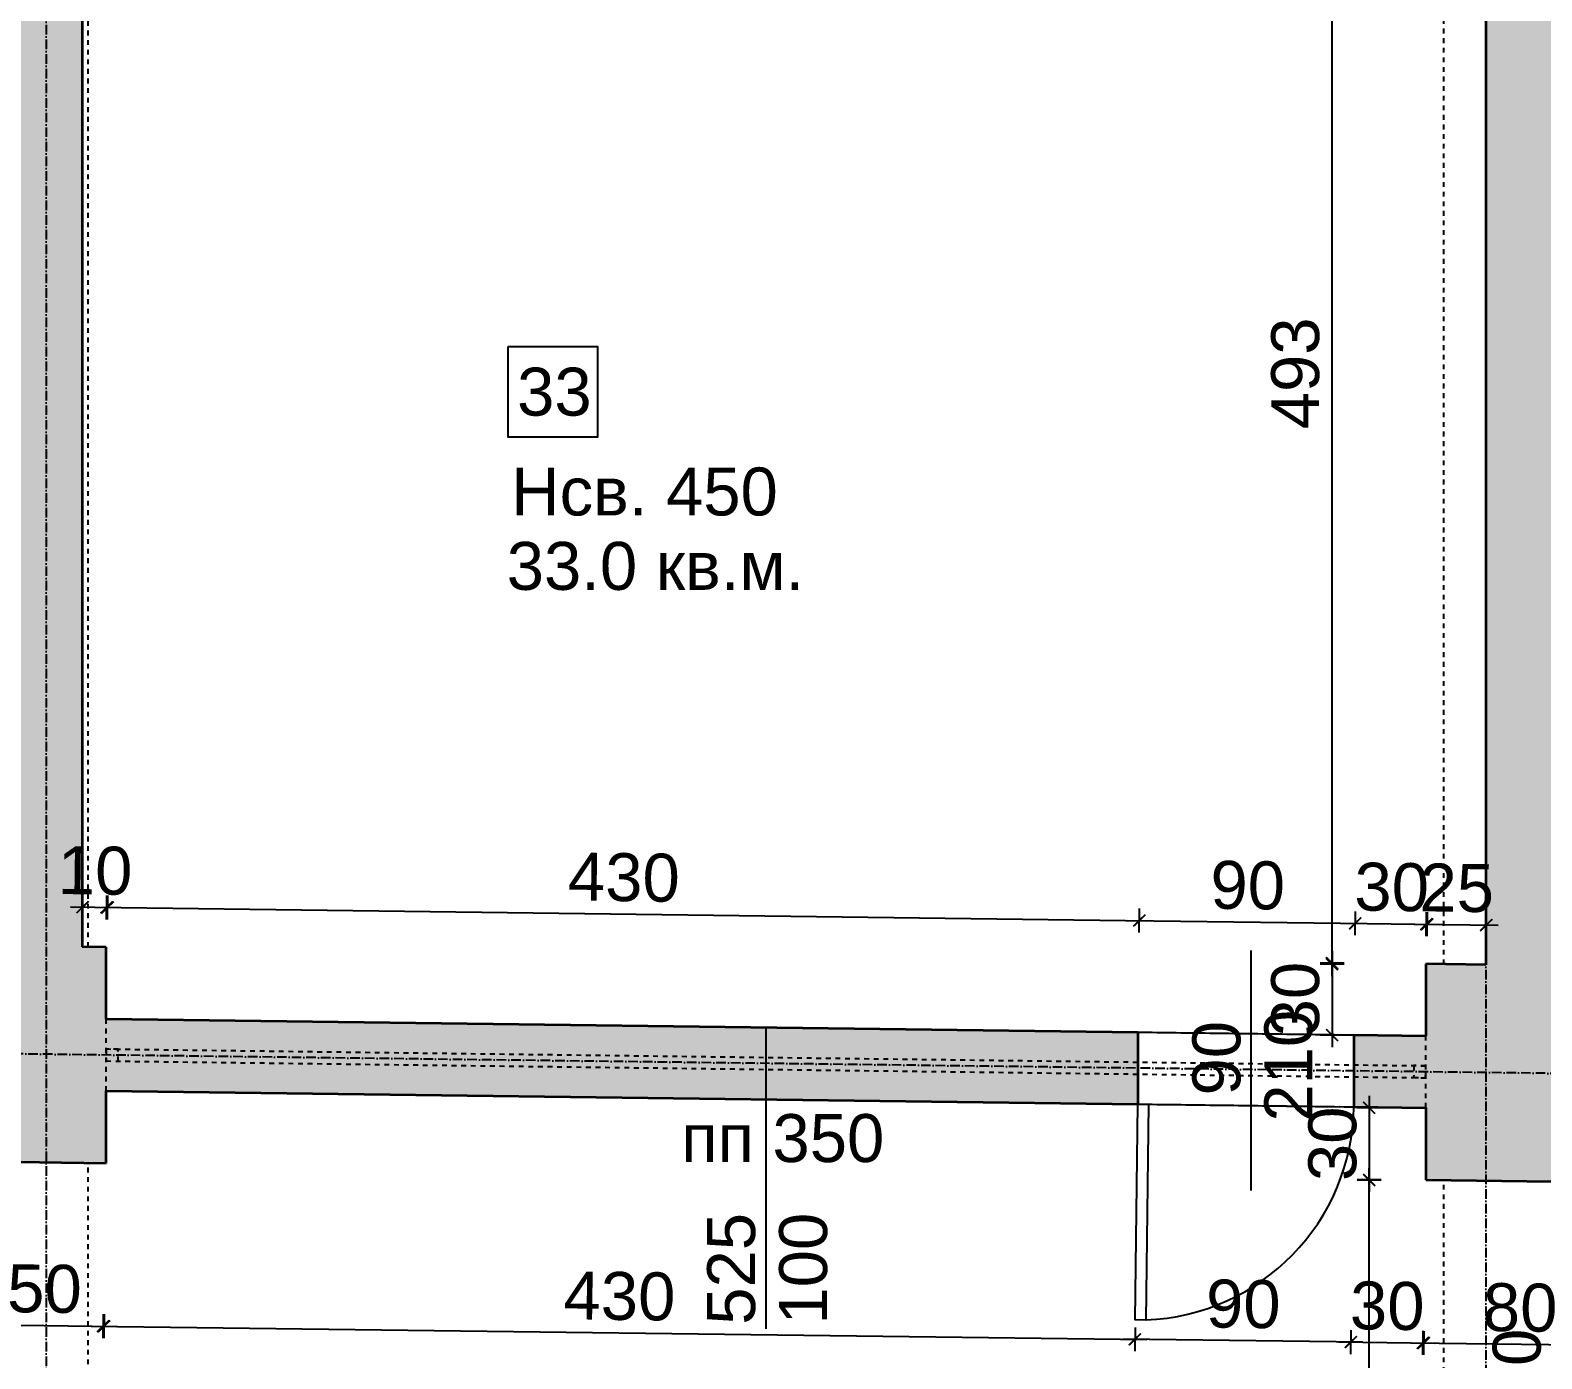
# Model space of a CAD drawing. Header units: inches. Extents: x -72385 to 39588, y -6525 to 66685.
# Drawn here: x -44161 to -43532, y 23279 to 23833 of the extents above; entities that cross this region are included whole.
import ezdxf

# ---------------------------------------------------------------- set-up
doc = ezdxf.new("R2010")
doc.units = ezdxf.units.IN
doc.header["$MEASUREMENT"] = 0
doc.linetypes.add('DashDot', pattern=[0.6, 0.4, -0.1, 0, -0.1])
doc.linetypes.add('Hidden', pattern=[0.4, 0.2, -0.2])
for name, color, linetype, lineweight in [('Врати', 251, 'Continuous', 25), ('Надписи Hсв', 252, 'Continuous', 25), ('Надписи врати', 252, 'Continuous', 25), ('Надписи коти вътрешни', 252, 'Continuous', 25), ('Надписи номера на пом.', 252, 'Continuous', 25), ('Надписи площ', 252, 'Continuous', 25), ('Надписи прозорци', 252, 'Continuous', 25), ('Оси', 252, 'DashDot', 25), ('Пунктир', 253, 'Hidden', 25), ('Разрезни линии', 7, 'Continuous', 35), ('Щрих стени', 254, 'Continuous', 25)]:
    doc.layers.add(name, color=color, linetype=linetype, lineweight=lineweight)
doc.styles.add('Arial Regular', font='arial.ttf')
doc.styles.get("Standard").update_dxf_attribs({"font": 'arial.ttf'})
doc.dimstyles.new('Annotative', dxfattribs={"dimscale": 0, "dimtxt": 20, "dimasz": 5, "dimexe": 5, "dimexo": 5, "dimgap": 5, "dimtad": 1, "dimdec": 0, "dimzin": 0, "dimdsep": 46, "dimtxsty": 'Standard', "dimblk": 'ARCHTICK', "dimcen": 5, "dimdle": 5, "dimadec": 0, "dimazin": 0, "dimtfac": 1, "dimtdec": 0, "dimtofl": 0, "dimtmove": 0, "dimatfit": 3, "dimldrblk": 'ARCHTICK', "dimfxl": 5, "dimfxlon": 1, "dimtolj": 1, "dimtzin": 0, "dimarcsym": 1})

# ---------------------------------------------------------------- blocks, each defined once
blk = doc.blocks.new('_ArchTick')
at = {"color": 0, "linetype": 'ByBlock', "const_width": 0.15}
blk.add_lwpolyline([(-0.5, -0.5), (0.5, 0.5)], dxfattribs=at)
blk = doc.blocks.new('*D2902')
at = {"layer": 'Defpoints', "color": 0, "ltscale": 50, "transparency": 16777216}
for p in [(-43618.92, 23936.15), (-43572.34, 23936.15), (-43572.34, 23443.57)]:
    blk.add_point(p, dxfattribs=at)
at = {"layer": 'Надписи коти вътрешни', "color": 0, "lineweight": -2, "ltscale": 50, "transparency": 16777216}
for p, q in [((-43618.92, 23438.57), (-43618.92, 23941.15)), ((-43613.92, 23936.15), (-43623.92, 23936.15)), ((-43613.92, 23443.57), (-43623.92, 23443.57))]:
    blk.add_line(p, q, dxfattribs=at)
at = {"layer": 'Надписи коти вътрешни', "color": 0, "lineweight": -2, "ltscale": 50, "transparency": 16777216, "xscale": 5, "yscale": 5, "zscale": 5}
for p, rotation in [((-43618.92, 23936.15), 90), ((-43618.92, 23443.57), 270)]:
    blk.add_blockref('_ArchTick', p, dxfattribs=dict(at, rotation=rotation))
at = {"layer": 'Надписи коти вътрешни', "color": 0, "ltscale": 50, "transparency": 16777216, "insert": (-43634.14, 23689.86), "char_height": 20, "attachment_point": 5, "rotation": 90}
blk.add_mtext('\\A1;493', dxfattribs=at)
blk = doc.blocks.new('*D2903')
at = {"layer": 'Defpoints', "color": 0, "ltscale": 50, "transparency": 16777216}
for p in [(-43604.84, 23443.98), (-43618.92, 23414.03), (-43604.84, 23414.03)]:
    blk.add_point(p, dxfattribs=at)
at = {"layer": 'Надписи коти вътрешни', "color": 0, "lineweight": -2, "ltscale": 50, "transparency": 16777216}
for p, q in [((-43618.92, 23448.98), (-43618.92, 23409.03)), ((-43613.92, 23443.98), (-43623.92, 23443.98)), ((-43613.92, 23414.03), (-43623.92, 23414.03))]:
    blk.add_line(p, q, dxfattribs=at)
at = {"layer": 'Надписи коти вътрешни', "color": 0, "lineweight": -2, "ltscale": 50, "transparency": 16777216, "xscale": 5, "yscale": 5, "zscale": 5}
for p, rotation in [((-43618.92, 23443.98), 90), ((-43618.92, 23414.03), 270)]:
    blk.add_blockref('_ArchTick', p, dxfattribs=dict(at, rotation=rotation))
at = {"layer": 'Надписи коти вътрешни', "color": 0, "ltscale": 50, "transparency": 16777216, "insert": (-43634.14, 23429), "char_height": 20, "attachment_point": 5, "rotation": 90}
blk.add_mtext('\\A1;30', dxfattribs=at)
blk = doc.blocks.new('*D4597')
at = {"layer": 'Defpoints', "color": 0, "ltscale": 50, "transparency": 16777216}
for p in [(-44129.63, 23467.22), (-44139.84, 23450.79), (-44129.84, 23450.66)]:
    blk.add_point(p, dxfattribs=at)
at = {"layer": 'Надписи коти вътрешни', "color": 0, "lineweight": -2, "ltscale": 50, "transparency": 16777216}
for p, q in [((-44144.63, 23467.41), (-44124.63, 23467.15)), ((-44139.69, 23462.35), (-44139.56, 23472.34)), ((-44129.69, 23462.22), (-44129.56, 23472.22))]:
    blk.add_line(p, q, dxfattribs=at)
at = {"layer": 'Надписи коти вътрешни', "color": 0, "lineweight": -2, "ltscale": 50, "transparency": 16777216, "xscale": 5, "yscale": 5, "zscale": 5}
for p, rotation in [((-44139.63, 23467.35), 179.2706286525473), ((-44129.63, 23467.22), 359.2706286525473)]:
    blk.add_blockref('_ArchTick', p, dxfattribs=dict(at, rotation=rotation))
at = {"layer": 'Надписи коти вътрешни', "color": 0, "ltscale": 50, "transparency": 16777216, "insert": (-44134.43, 23482.49), "char_height": 20, "attachment_point": 5, "rotation": 359.27063}
blk.add_mtext('\\A1;10', dxfattribs=at)
blk = doc.blocks.new('*D2921')
at = {"layer": 'Defpoints', "color": 0, "ltscale": 50, "transparency": 16777216}
for p in [(-43699.25, 23461.74), (-44129.84, 23420.71), (-43699.84, 23415.23)]:
    blk.add_point(p, dxfattribs=at)
at = {"layer": 'Надписи коти вътрешни', "color": 0, "lineweight": -2, "ltscale": 50, "transparency": 16777216}
for p, q in [((-44134.24, 23467.28), (-43694.25, 23461.68)), ((-44129.31, 23462.21), (-44129.18, 23472.21)), ((-43699.31, 23456.74), (-43699.18, 23466.74))]:
    blk.add_line(p, q, dxfattribs=at)
at = {"layer": 'Надписи коти вътрешни', "color": 0, "lineweight": -2, "ltscale": 50, "transparency": 16777216, "xscale": 5, "yscale": 5, "zscale": 5}
for p, rotation in [((-44129.25, 23467.21), 179.270628652541), ((-43699.25, 23461.74), 359.2706286525409)]:
    blk.add_blockref('_ArchTick', p, dxfattribs=dict(at, rotation=rotation))
at = {"layer": 'Надписи коти вътрешни', "color": 0, "ltscale": 50, "transparency": 16777216, "insert": (-43914.05, 23479.69), "char_height": 20, "attachment_point": 5, "rotation": 359.27063}
blk.add_mtext('\\A1;430', dxfattribs=at)
blk = doc.blocks.new('*D4089')
at = {"layer": 'Defpoints', "color": 0, "ltscale": 50, "transparency": 16777216}
for p in [(-43609.25, 23460.59), (-43699.84, 23415.23), (-43609.84, 23414.09)]:
    blk.add_point(p, dxfattribs=at)
at = {"layer": 'Надписи коти вътрешни', "color": 0, "lineweight": -2, "ltscale": 50, "transparency": 16777216}
for p, q in [((-43699.31, 23456.74), (-43699.18, 23466.74)), ((-43704.24, 23461.8), (-43604.25, 23460.53)), ((-43609.31, 23455.59), (-43609.18, 23465.59))]:
    blk.add_line(p, q, dxfattribs=at)
at = {"layer": 'Надписи коти вътрешни', "color": 0, "lineweight": -2, "ltscale": 50, "transparency": 16777216, "xscale": 5, "yscale": 5, "zscale": 5}
for p, rotation in [((-43699.25, 23461.74), 179.2706286525185), ((-43609.25, 23460.59), 359.2706286525184)]:
    blk.add_blockref('_ArchTick', p, dxfattribs=dict(at, rotation=rotation))
at = {"layer": 'Надписи коти вътрешни', "color": 0, "ltscale": 50, "transparency": 16777216, "insert": (-43654.05, 23476.38), "char_height": 20, "attachment_point": 5, "rotation": 359.27063}
blk.add_mtext('\\A1;90', dxfattribs=at)
blk = doc.blocks.new('*D2922')
at = {"layer": 'Defpoints', "color": 0, "ltscale": 50, "transparency": 16777216}
for p in [(-43579.25, 23460.21), (-43609.84, 23414.09), (-43579.84, 23413.71)]:
    blk.add_point(p, dxfattribs=at)
at = {"layer": 'Надписи коти вътрешни', "color": 0, "lineweight": -2, "ltscale": 50, "transparency": 16777216}
for p, q in [((-43614.24, 23460.66), (-43574.25, 23460.15)), ((-43609.31, 23455.59), (-43609.18, 23465.59)), ((-43579.31, 23455.21), (-43579.18, 23465.21))]:
    blk.add_line(p, q, dxfattribs=at)
at = {"layer": 'Надписи коти вътрешни', "color": 0, "lineweight": -2, "ltscale": 50, "transparency": 16777216, "xscale": 5, "yscale": 5, "zscale": 5}
for p, rotation in [((-43609.25, 23460.59), 179.270628652546), ((-43579.25, 23460.21), 359.2706286525461)]:
    blk.add_blockref('_ArchTick', p, dxfattribs=dict(at, rotation=rotation))
at = {"layer": 'Надписи коти вътрешни', "color": 0, "ltscale": 50, "transparency": 16777216, "insert": (-43594.05, 23475.62), "char_height": 20, "attachment_point": 5, "rotation": 359.27063}
blk.add_mtext('\\A1;30', dxfattribs=at)
blk = doc.blocks.new('*D2923')
at = {"layer": 'Defpoints', "color": 0, "ltscale": 50, "transparency": 16777216}
for p in [(-43554.63, 23459.9), (-43579.84, 23443.66), (-43554.84, 23443.34)]:
    blk.add_point(p, dxfattribs=at)
at = {"layer": 'Надписи коти вътрешни', "color": 0, "lineweight": -2, "ltscale": 50, "transparency": 16777216}
for p, q in [((-43584.63, 23460.28), (-43549.63, 23459.83)), ((-43579.69, 23455.22), (-43579.56, 23465.22)), ((-43554.69, 23454.9), (-43554.56, 23464.9))]:
    blk.add_line(p, q, dxfattribs=at)
at = {"layer": 'Надписи коти вътрешни', "color": 0, "lineweight": -2, "ltscale": 50, "transparency": 16777216, "xscale": 5, "yscale": 5, "zscale": 5}
for p, rotation in [((-43579.63, 23460.22), 179.2706286525383), ((-43554.63, 23459.9), 359.2706286525383)]:
    blk.add_blockref('_ArchTick', p, dxfattribs=dict(at, rotation=rotation))
at = {"layer": 'Надписи коти вътрешни', "color": 0, "ltscale": 50, "transparency": 16777216, "insert": (-43566.93, 23475.27), "char_height": 20, "attachment_point": 5, "rotation": 359.27063}
blk.add_mtext('\\A1;25', dxfattribs=at)
blk = doc.blocks.new('*D3054')
at = {"layer": 'Defpoints', "color": 0, "ltscale": 50, "transparency": 16777216}
for p in [(-43579.84, 23353.65), (-43499.84, 23352.63), (-43500.7, 23284.62)]:
    blk.add_point(p, dxfattribs=at)
at = {"layer": 'Надписи коти вътрешни', "color": 0, "lineweight": -2, "ltscale": 50, "transparency": 16777216}
for p, q in [((-43580.64, 23290.64), (-43580.77, 23280.64)), ((-43585.7, 23285.71), (-43495.7, 23284.56)), ((-43500.64, 23289.62), (-43500.77, 23279.62))]:
    blk.add_line(p, q, dxfattribs=at)
at = {"layer": 'Надписи коти вътрешни', "color": 0, "lineweight": -2, "ltscale": 50, "transparency": 16777216, "xscale": 5, "yscale": 5, "zscale": 5}
for p, rotation in [((-43580.7, 23285.64), 179.2706286525463), ((-43500.7, 23284.62), 359.2706286525462)]:
    blk.add_blockref('_ArchTick', p, dxfattribs=dict(at, rotation=rotation))
at = {"layer": 'Надписи коти вътрешни', "color": 0, "ltscale": 50, "transparency": 16777216, "insert": (-43540.51, 23300.34), "char_height": 20, "attachment_point": 5, "rotation": 359.27063}
blk.add_mtext('\\A1;80', dxfattribs=at)
blk = doc.blocks.new('*D3055')
at = {"layer": 'Defpoints', "color": 0, "ltscale": 50, "transparency": 16777216}
for p in [(-43609.84, 23384.09), (-43579.84, 23383.7), (-43581.09, 23285.65)]:
    blk.add_point(p, dxfattribs=at)
at = {"layer": 'Надписи коти вътрешни', "color": 0, "lineweight": -2, "ltscale": 50, "transparency": 16777216}
for p, q in [((-43611.02, 23291.03), (-43611.15, 23281.03)), ((-43581.02, 23290.65), (-43581.15, 23280.65)), ((-43616.09, 23286.09), (-43576.09, 23285.58))]:
    blk.add_line(p, q, dxfattribs=at)
at = {"layer": 'Надписи коти вътрешни', "color": 0, "lineweight": -2, "ltscale": 50, "transparency": 16777216, "xscale": 5, "yscale": 5, "zscale": 5}
for p, rotation in [((-43611.09, 23286.03), 179.270628652546), ((-43581.09, 23285.65), 359.2706286525461)]:
    blk.add_blockref('_ArchTick', p, dxfattribs=dict(at, rotation=rotation))
at = {"layer": 'Надписи коти вътрешни', "color": 0, "ltscale": 50, "transparency": 16777216, "insert": (-43595.89, 23301.05), "char_height": 20, "attachment_point": 5, "rotation": 359.27063}
blk.add_mtext('\\A1;30', dxfattribs=at)
blk = doc.blocks.new('*D4618')
at = {"layer": 'Defpoints', "color": 0, "ltscale": 50, "transparency": 16777216}
for p in [(-43699.84, 23385.23), (-43609.84, 23384.09), (-43701.09, 23287.17)]:
    blk.add_point(p, dxfattribs=at)
at = {"layer": 'Надписи коти вътрешни', "color": 0, "lineweight": -2, "ltscale": 50, "transparency": 16777216}
for p, q in [((-43701.02, 23292.17), (-43701.15, 23282.17)), ((-43611.02, 23291.03), (-43611.15, 23281.03)), ((-43606.09, 23285.97), (-43706.09, 23287.24))]:
    blk.add_line(p, q, dxfattribs=at)
at = {"layer": 'Надписи коти вътрешни', "color": 0, "lineweight": -2, "ltscale": 50, "transparency": 16777216, "xscale": 5, "yscale": 5, "zscale": 5}
for p, rotation in [((-43701.09, 23287.17), 179.2706286517565), ((-43611.09, 23286.03), 359.2706286517565)]:
    blk.add_blockref('_ArchTick', p, dxfattribs=dict(at, rotation=rotation))
at = {"layer": 'Надписи коти вътрешни', "color": 0, "ltscale": 50, "transparency": 16777216, "insert": (-43655.89, 23301.81), "char_height": 20, "attachment_point": 5, "rotation": 359.27063}
blk.add_mtext('\\A1;90', dxfattribs=at)
blk = doc.blocks.new('*D3056')
at = {"layer": 'Defpoints', "color": 0, "ltscale": 50, "transparency": 16777216}
for p in [(-44129.84, 23390.71), (-43699.84, 23385.23), (-43701.09, 23287.17)]:
    blk.add_point(p, dxfattribs=at)
at = {"layer": 'Надписи коти вътрешни', "color": 0, "lineweight": -2, "ltscale": 50, "transparency": 16777216}
for p, q in [((-44131.02, 23297.65), (-44131.15, 23287.65)), ((-44136.09, 23292.71), (-43696.09, 23287.11)), ((-43701.02, 23292.17), (-43701.15, 23282.17))]:
    blk.add_line(p, q, dxfattribs=at)
at = {"layer": 'Надписи коти вътрешни', "color": 0, "lineweight": -2, "ltscale": 50, "transparency": 16777216, "xscale": 5, "yscale": 5, "zscale": 5}
for p, rotation in [((-44131.09, 23292.65), 179.2706286525491), ((-43701.09, 23287.17), 359.2706286525491)]:
    blk.add_blockref('_ArchTick', p, dxfattribs=dict(at, rotation=rotation))
at = {"layer": 'Надписи коти вътрешни', "color": 0, "ltscale": 50, "transparency": 16777216, "insert": (-43915.89, 23305.13), "char_height": 20, "attachment_point": 5, "rotation": 359.27063}
blk.add_mtext('\\A1;430', dxfattribs=at)
blk = doc.blocks.new('*D3057')
at = {"layer": 'Defpoints', "color": 0, "ltscale": 50, "transparency": 16777216}
for p in [(-44179.84, 23361.29), (-44129.84, 23360.66), (-44130.7, 23292.64)]:
    blk.add_point(p, dxfattribs=at)
at = {"layer": 'Надписи коти вътрешни', "color": 0, "lineweight": -2, "ltscale": 50, "transparency": 16777216}
for p, q in [((-44180.64, 23298.28), (-44180.77, 23288.28)), ((-44130.64, 23297.64), (-44130.77, 23287.64)), ((-44185.7, 23293.34), (-44125.7, 23292.58))]:
    blk.add_line(p, q, dxfattribs=at)
at = {"layer": 'Надписи коти вътрешни', "color": 0, "lineweight": -2, "ltscale": 50, "transparency": 16777216, "xscale": 5, "yscale": 5, "zscale": 5}
for p, rotation in [((-44180.7, 23293.28), 179.2706286525463), ((-44130.7, 23292.64), 359.2706286525462)]:
    blk.add_blockref('_ArchTick', p, dxfattribs=dict(at, rotation=rotation))
at = {"layer": 'Надписи коти вътрешни', "color": 0, "ltscale": 50, "transparency": 16777216, "insert": (-44155.51, 23308.17), "char_height": 20, "attachment_point": 5, "rotation": 359.27063}
blk.add_mtext('\\A1;50', dxfattribs=at)
blk = doc.blocks.new('*D3068')
at = {"layer": 'Defpoints', "color": 0, "ltscale": 50, "transparency": 16777216}
for p in [(-43579.84, 23383.7), (-43603.44, 23353.65), (-43579.84, 23353.65)]:
    blk.add_point(p, dxfattribs=at)
at = {"layer": 'Надписи коти вътрешни', "color": 0, "lineweight": -2, "ltscale": 50, "transparency": 16777216}
for p, q in [((-43603.44, 23388.7), (-43603.44, 23348.65)), ((-43598.44, 23383.7), (-43608.44, 23383.7)), ((-43598.44, 23353.65), (-43608.44, 23353.65))]:
    blk.add_line(p, q, dxfattribs=at)
at = {"layer": 'Надписи коти вътрешни', "color": 0, "lineweight": -2, "ltscale": 50, "transparency": 16777216, "xscale": 5, "yscale": 5, "zscale": 5}
for p, rotation in [((-43603.44, 23383.7), 90), ((-43603.44, 23353.65), 270)]:
    blk.add_blockref('_ArchTick', p, dxfattribs=dict(at, rotation=rotation))
at = {"layer": 'Надписи коти вътрешни', "color": 0, "ltscale": 50, "transparency": 16777216, "insert": (-43618.66, 23368.68), "char_height": 20, "attachment_point": 5, "rotation": 90}
blk.add_mtext('\\A1;30', dxfattribs=at)
blk = doc.blocks.new('*D3069')
at = {"layer": 'Defpoints', "color": 0, "ltscale": 50, "transparency": 16777216}
for p in [(-43603.44, 23353.56), (-43572.34, 23353.56), (-43572.34, 23113.59)]:
    blk.add_point(p, dxfattribs=at)
at = {"layer": 'Надписи коти вътрешни', "color": 0, "lineweight": -2, "ltscale": 50, "transparency": 16777216}
for p, q in [((-43598.44, 23353.56), (-43608.44, 23353.56)), ((-43603.44, 23108.59), (-43603.44, 23358.56)), ((-43598.44, 23113.59), (-43608.44, 23113.59))]:
    blk.add_line(p, q, dxfattribs=at)
at = {"layer": 'Надписи коти вътрешни', "color": 0, "lineweight": -2, "ltscale": 50, "transparency": 16777216, "xscale": 5, "yscale": 5, "zscale": 5}
for p, rotation in [((-43603.44, 23353.56), 90), ((-43603.44, 23113.59), 270)]:
    blk.add_blockref('_ArchTick', p, dxfattribs=dict(at, rotation=rotation))
at = {"layer": 'Надписи коти вътрешни', "color": 0, "ltscale": 50, "transparency": 16777216, "insert": (-43618.66, 23233.57), "char_height": 20, "attachment_point": 5, "rotation": 90}
blk.add_mtext('\\A1;240', dxfattribs=at)

msp = doc.modelspace()

# ---------------------------------------------------------------- hatches: boundary and pattern name
at = {"layer": 'Щрих стени', "ltscale": 10}
h = msp.add_hatch(color=256, dxfattribs=at)
h.dxf.hatch_style = 1
h.paths.add_polyline_path([(-45319.84, 23453.36), (-45339.84, 23453.61), (-45339.84, 23958.65), (-45337.34, 23958.62), (-45337.34, 24038.63), (-45372.34, 24039.08), (-45372.34, 23959.07), (-45369.84, 23959.04), (-45369.84, 23454), (-45372.34, 23454.03), (-45372.34, 23436.53), (-45449.84, 23437.51), (-45449.84, 23407.51), (-45369.84, 23406.49), (-45369.84, 23341.49), (-45339.84, 23341.1), (-45339.84, 23406.11), (-45139.84, 23403.56), (-45139.84, 23433.57), (-45319.84, 23435.86)])
h.paths.add_polyline_path([(-44729.84, 23458.3), (-44779.84, 23458.94), (-44779.84, 23428.98), (-44979.84, 23431.53), (-44979.84, 23401.53), (-44779.84, 23398.98), (-44779.84, 23368.93), (-44729.84, 23368.29), (-44729.84, 23398.34), (-44179.84, 23391.34), (-44179.84, 23361.29), (-44129.84, 23360.66), (-44129.84, 23390.71), (-43699.84, 23385.23), (-43699.84, 23415.23), (-44129.84, 23420.71), (-44129.84, 23450.66), (-44139.84, 23450.79), (-44139.84, 23943.38), (-44137.34, 23943.35), (-44137.34, 24023.35), (-44172.34, 24023.8), (-44172.34, 23943.79), (-44169.84, 23943.76), (-44169.84, 23451.17), (-44204.84, 23451.62), (-44204.84, 23421.66), (-44729.84, 23428.35)])
h.paths.add_polyline_path([(-44737.34, 24030.99), (-44772.34, 24031.44), (-44772.34, 23951.43), (-44737.34, 23950.98)])
h.paths.add_polyline_path([(-45037.34, 24034.81), (-45072.34, 24035.26), (-45072.34, 24000.25), (-45037.34, 23999.81)])
h.paths.add_polyline_path([(-44437.34, 24027.17), (-44472.34, 24027.62), (-44472.34, 23992.61), (-44437.34, 23992.17)])
h.paths.add_polyline_path([(-43837.34, 24019.53), (-43872.34, 24019.98), (-43872.34, 23984.98), (-43837.34, 23984.53)], flags=17)
h.paths.add_polyline_path([(-43507.34, 24015.33), (-43572.34, 24016.16), (-43572.34, 23936.15), (-43554.84, 23935.93), (-43554.84, 23443.34), (-43579.84, 23443.66), (-43579.84, 23413.71), (-43609.84, 23414.09), (-43609.84, 23384.09), (-43579.84, 23383.7), (-43579.84, 23353.65), (-43499.84, 23352.63), (-43499.84, 23382.69), (-43064.84, 23377.15), (-43064.84, 23407.15), (-43499.84, 23412.69), (-43499.84, 23442.64), (-43524.84, 23442.96), (-43524.84, 23935.55), (-43507.34, 23935.33)])
h.paths.add_polyline_path([(-43207.34, 24011.51), (-43242.34, 24011.96), (-43242.34, 23976.96), (-43207.34, 23976.51)], flags=17)
h.paths.add_polyline_path([(-42709.84, 23402.63), (-42899.84, 23405.05), (-42899.84, 23435), (-42909.84, 23435.13), (-42909.84, 23927.72), (-42907.34, 23927.69), (-42907.34, 24007.69), (-42942.34, 24008.14), (-42942.34, 23928.13), (-42939.84, 23928.1), (-42939.84, 23435.51), (-42974.84, 23435.96), (-42974.84, 23376), (-42949.84, 23375.68), (-42949.84, 23345.63), (-42899.84, 23345), (-42899.84, 23375.05), (-42709.84, 23372.63)])

# ---------------------------------------------------------------- linework, layer by layer
at = {"layer": 'Врати', "ltscale": 50}
msp.add_lwpolyline([(-43699.84, 23385.23), (-43695.34, 23385.17), (-43696.48, 23295.17), (-43700.98, 23295.23)], close=True, dxfattribs=at)
msp.add_arc((-43699.84, 23385.23), 90.01, 272.13661, 359.27063, dxfattribs=at)
at = {"layer": 'Надписи врати', "ltscale": 50}
msp.add_line((-43652.6, 23349.25), (-43652.6, 23449.25), dxfattribs=at)
at = {"layer": 'Надписи номера на пом.', "ltscale": 50}
msp.add_lwpolyline([(-43962.41, 23700.92), (-43962.41, 23663.42), (-43924.91, 23663.42), (-43924.91, 23700.92)], close=True, dxfattribs=at)
at = {"layer": 'Надписи прозорци', "ltscale": 50}
msp.add_line((-43854.84, 23417.21), (-43854.84, 23291.56), dxfattribs=at)
at = {"layer": 'Оси', "ltscale": 10}
for p, q in [((-44154.84, 24506.11), (-44154.84, 21705.89)), ((-39839.84, 23351.09), (-52799.84, 23516.08))]:
    msp.add_line(p, q, dxfattribs=at)
msp.add_lwpolyline([(-43574.84, 24498.73), (-43574.85, 24478.47), (-43554.84, 24478.22), (-43554.84, 21718.51), (-43574.84, 21718.76), (-43574.84, 21698.5)], dxfattribs=at)
at = {"layer": 'Пунктир', "ltscale": 10}
for p, q in [((-44137.34, 23450.76), (-44137.34, 23943.35)), ((-43572.34, 23443.57), (-43572.34, 23936.15)), ((-44129.84, 23420.71), (-43579.84, 23413.71)), ((-44129.84, 23390.71), (-44129.84, 23420.71)), ((-43699.84, 23415.23), (-43609.84, 23414.09)), ((-43579.84, 23383.7), (-43579.84, 23413.71)), ((-44129.84, 23408.21), (-43579.84, 23401.21)), ((-44129.84, 23403.21), (-43579.84, 23396.21)), ((-44129.84, 23390.71), (-43579.84, 23383.7)), ((-43699.84, 23385.23), (-43609.84, 23384.09)), ((-44137.34, 23120.78), (-44137.34, 23360.75)), ((-43572.34, 23113.59), (-43572.34, 23353.56))]:
    msp.add_line(p, q, dxfattribs=at)
for points in [[(-44129.84, 23403.21), (-44124.84, 23403.14), (-44124.77, 23408.14), (-44129.77, 23408.21), (-44129.84, 23403.21)], [(-43584.9, 23396.28), (-43579.9, 23396.21), (-43579.84, 23401.21), (-43584.84, 23401.27), (-43584.9, 23396.28)]]:
    msp.add_lwpolyline(points, dxfattribs=at)
at = {"layer": 'Разрезни линии', "ltscale": 50}
for p, q in [((-44139.84, 23943.38), (-44139.84, 23450.79)), ((-43554.84, 23935.93), (-43554.84, 23443.34)), ((-44129.84, 23450.66), (-44139.84, 23450.79)), ((-44129.84, 23420.71), (-44129.84, 23450.66)), ((-43579.84, 23443.66), (-43579.84, 23413.71)), ((-43554.84, 23443.34), (-43579.84, 23443.66)), ((-44129.84, 23420.71), (-43699.84, 23415.23)), ((-43699.84, 23415.23), (-43699.84, 23385.23)), ((-43609.84, 23414.09), (-43609.84, 23384.09)), ((-43609.84, 23414.09), (-43579.84, 23413.71)), ((-44129.84, 23390.71), (-43699.84, 23385.23)), ((-44129.84, 23360.66), (-44129.84, 23390.71)), ((-43609.84, 23384.09), (-43579.84, 23383.7)), ((-43579.84, 23383.7), (-43579.84, 23353.65)), ((-44179.84, 23361.29), (-44129.84, 23360.66)), ((-43579.84, 23353.65), (-43499.84, 23352.63))]:
    msp.add_line(p, q, dxfattribs=at)

# ---------------------------------------------------------------- texts
at = {"layer": 'Надписи Hсв', "ltscale": 100, "insert": (-43961.01, 23650.61), "char_height": 20, "width": 180.4891, "attachment_point": 1, "style": 'Arial Regular'}
msp.add_mtext('\\pxt8;Hсв. 450', dxfattribs=at)
at = {"layer": 'Надписи Hсв', "ltscale": 100, "insert": (-43551.97, 23180.48), "char_height": 20, "width": 180.4891, "attachment_point": 1, "rotation": 90, "style": 'Arial Regular'}
msp.add_mtext('\\pxt8;Hсв. 370', dxfattribs=at)
at = {"layer": 'Надписи врати', "ltscale": 100, "char_height": 20, "width": 180.4891, "attachment_point": 1, "rotation": 90, "style": 'Arial Regular'}
for s, insert in [('210', (-43647.12, 23377.91)), ('90', (-43677.12, 23388.84))]:
    msp.add_mtext(s, dxfattribs=dict(at, insert=insert))
at = {"layer": 'Надписи номера на пом.', "ltscale": 100, "insert": (-44033.27, 23692.23), "char_height": 20, "width": 180.4891, "attachment_point": 1, "style": 'Arial Regular'}
msp.add_mtext('\\pxqc;33', dxfattribs=at)
at = {"layer": 'Надписи площ', "ltscale": 100, "insert": (-43962.88, 23619.6), "char_height": 20, "width": 180.4891, "attachment_point": 1, "style": 'Arial Regular'}
msp.add_mtext('33.0 кв.м.', dxfattribs=at)
at = {"layer": 'Надписи прозорци', "ltscale": 100, "insert": (-43890.15, 23381.07), "char_height": 20, "width": 180.4891, "attachment_point": 1, "style": 'Arial Regular'}
msp.add_mtext('пп 350', dxfattribs=at)
at = {"layer": 'Надписи прозорци', "ltscale": 100, "char_height": 20, "width": 180.4891, "attachment_point": 3, "rotation": 90, "style": 'Arial Regular'}
for s, insert in [('525', (-43879.35, 23339.85)), ('100', (-43849.35, 23339.93))]:
    msp.add_mtext(s, dxfattribs=dict(at, insert=insert))

# ---------------------------------------------------------------- dimensions: what is measured, and where the dimension line sits
at = {"layer": 'Надписи коти вътрешни', "ltscale": 50}
for base, p1, p2, picture, middle in [((-43618.92, 23936.15), (-43572.34, 23443.57), (-43572.34, 23936.15), '*D2902', (-43634.14, 23689.86)), ((-43603.44, 23353.56), (-43572.34, 23113.59), (-43572.34, 23353.56), '*D3069', (-43618.66, 23233.57))]:
    dim = msp.add_linear_dim(base=base, p1=p1, p2=p2, angle=90, dimstyle='Annotative', override={"dimscale": 0, "dimtix": 0, "dimtofl": 0, "dimtmove": 0, "dimatfit": 3}, dxfattribs=at)
    dim.commit()
    dim.dimension.update_dxf_attribs({"geometry": picture, "text_midpoint": middle})
for base, p1, p2, angle, picture, middle, dimtype in [((-44129.63, 23467.22), (-44139.84, 23450.79), (-44129.84, 23450.66), 359.27063, '*D4597', (-44134.63, 23467.28), 129), ((-43579.25, 23460.21), (-43609.84, 23414.09), (-43579.84, 23413.71), 359.27063, '*D2922', (-43594.25, 23460.4), 129), ((-43554.63, 23459.9), (-43579.84, 23443.66), (-43554.84, 23443.34), 359.27063, '*D2923', (-43567.13, 23460.06), 129), ((-43618.92, 23414.03), (-43604.84, 23443.98), (-43604.84, 23414.03), 90, '*D2903', (-43618.92, 23429), 128), ((-43603.44, 23353.65), (-43579.84, 23383.7), (-43579.84, 23353.65), 90, '*D3068', (-43603.44, 23368.68), 128), ((-43581.09, 23285.65), (-43609.84, 23384.09), (-43579.84, 23383.7), 359.27063, '*D3055', (-43596.09, 23285.84), 129)]:
    dim = msp.add_linear_dim(base=base, p1=p1, p2=p2, angle=angle, dimstyle='Annotative', override={"dimscale": 0, "dimtix": 0, "dimtofl": 0, "dimtmove": 0, "dimatfit": 3}, dxfattribs=at)
    dim.commit()
    dim.dimension.update_dxf_attribs({"geometry": picture, "text_midpoint": middle, "dimtype": dimtype})
for p1, p2, distance, picture, middle in [((-44129.84, 23420.71), (-43699.84, 23415.23), 46.51, '*D2921', (-43914.05, 23479.69)), ((-43699.84, 23415.23), (-43609.84, 23414.09), 46.51, '*D4089', (-43654.05, 23476.38)), ((-44129.84, 23390.71), (-43699.84, 23385.23), -98.07, '*D3056', (-43915.89, 23305.13)), ((-43609.84, 23384.09), (-43699.84, 23385.23), 98.07, '*D4618', (-43655.89, 23301.81)), ((-44179.84, 23361.29), (-44129.84, 23360.66), -68.02, '*D3057', (-44155.51, 23308.17)), ((-43579.84, 23353.65), (-43499.84, 23352.63), -68.02, '*D3054', (-43540.51, 23300.34))]:
    dim = msp.add_aligned_dim(p1=p1, p2=p2, distance=distance, dimstyle='Annotative', override={"dimscale": 0, "dimtix": 0, "dimtofl": 0, "dimtmove": 0, "dimatfit": 3}, dxfattribs=at)
    dim.commit()
    dim.dimension.update_dxf_attribs({"geometry": picture, "text_midpoint": middle})

doc.saveas('drawing.dxf')
